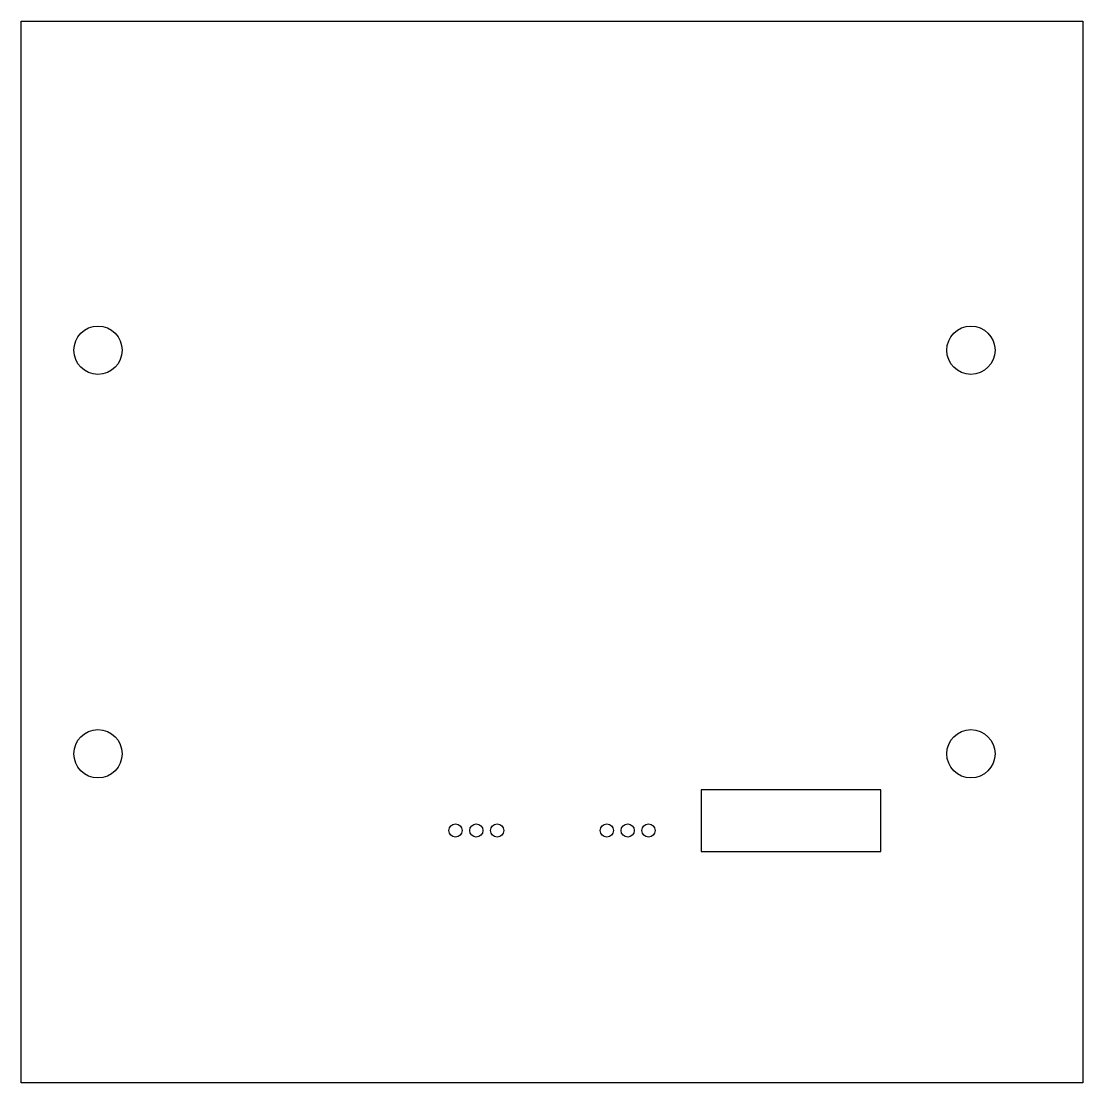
# Model space of a CAD drawing. Header units: millimetres. Extents: x -138.4 to -90, y 40 to 88.4.
import ezdxf

# ---------------------------------------------------------------- set-up
doc = ezdxf.new("R2010")
doc.units = ezdxf.units.MM
doc.layers.get('0').update_dxf_attribs({"linetype": 'CONTINUOUS'})

msp = doc.modelspace()

# ---------------------------------------------------------------- linework, layer by layer
for points in [[(-90, 40), (-138.4, 40), (-138.4, 88.4), (-90, 88.4)], [(-90, 40), (-138.4, 40), (-138.4, 88.4), (-90, 88.4)], [(-99.2, 50.55), (-99.2, 53.35), (-107.4, 53.35), (-107.4, 50.55)], [(-99.2, 50.55), (-99.2, 53.35), (-107.4, 53.35), (-107.4, 50.55)]]:
    msp.add_lwpolyline(points, close=True)
for centre, radius in [((-134.9, 73.4), 1.1), ((-134.9, 73.4), 1.1), ((-95.1, 73.4), 1.1), ((-95.1, 73.4), 1.1), ((-134.9, 55), 1.1), ((-134.9, 55), 1.1), ((-95.1, 55), 1.1), ((-95.1, 55), 1.1), ((-118.6, 51.5), 0.3), ((-118.6, 51.5), 0.3), ((-117.65, 51.5), 0.3), ((-117.65, 51.5), 0.3), ((-116.7, 51.5), 0.3), ((-116.7, 51.5), 0.3), ((-111.7, 51.5), 0.3), ((-111.7, 51.5), 0.3), ((-110.75, 51.5), 0.3), ((-110.75, 51.5), 0.3), ((-109.8, 51.5), 0.3), ((-109.8, 51.5), 0.3)]:
    msp.add_circle(centre, radius)

doc.saveas('drawing.dxf')
